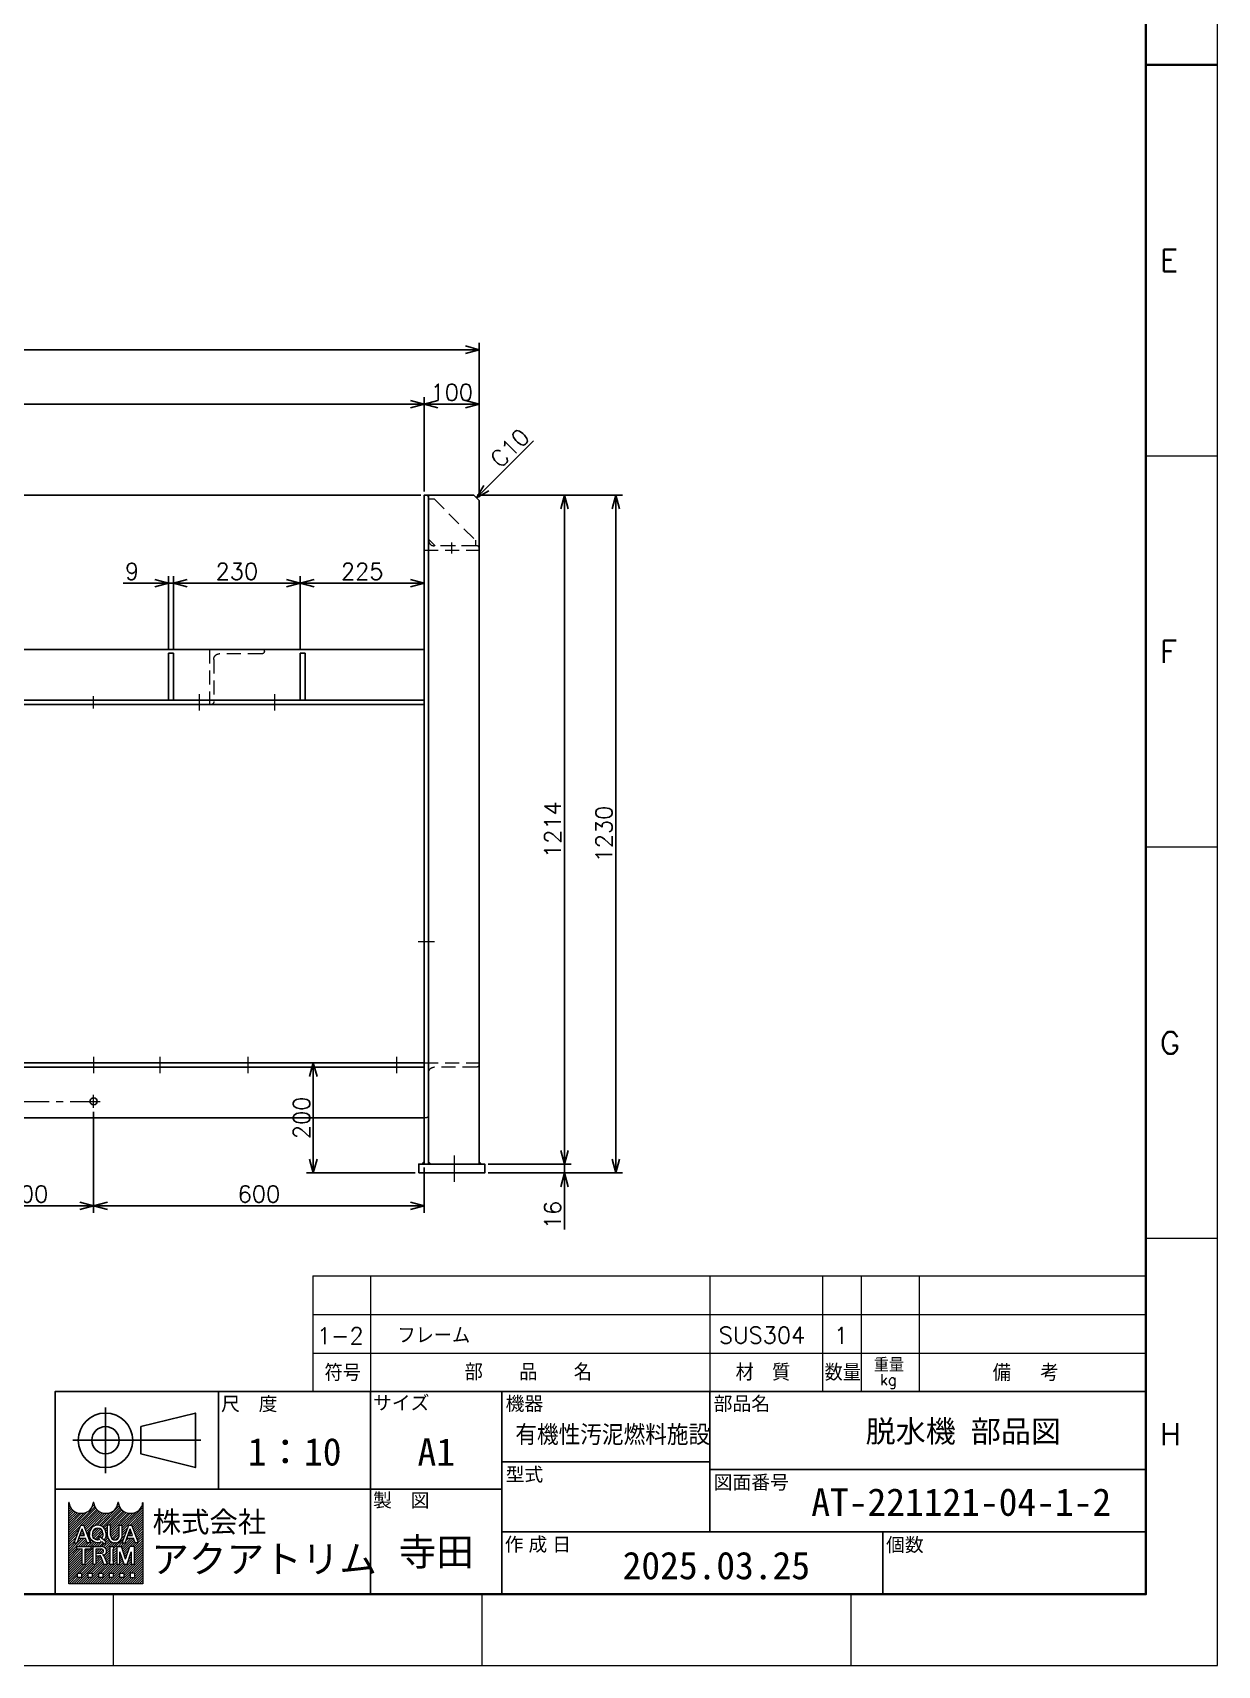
# Model space of a CAD drawing. Header units: millimetres. Extents: x 0 to 17034, y -48 to 5829.
# Drawn here: x 14884 to 17034, y 0 to 2963 of the extents above; entities that cross this region are included whole.
import ezdxf
from ezdxf.enums import TextEntityAlignment as Align

# ---------------------------------------------------------------- set-up
doc = ezdxf.new("R2010")
doc.units = ezdxf.units.MM
doc.header["$LTSCALE"] = 4
doc.header["$PDMODE"] = 99
doc.header["$PDSIZE"] = 1
doc.linetypes.add('CENTER2', pattern=[28.575, 19.05, -3.175, 3.175, -3.175])
doc.linetypes.add('HIDDEN', pattern=[9.525, 6.35, -3.175])
for name, color, linetype, lineweight in [('04_HIDDEN', 2, 'HIDDEN', 13), ('05_CENTER', 4, 'CENTER2', 13), ('08_DIM', 3, 'Continuous', 13), ('90_FRAME', 5, 'Continuous', 35)]:
    doc.layers.add(name, color=color, linetype=linetype, lineweight=lineweight)
doc.layers.add('91_BLANK', color=5, linetype='Continuous', lineweight=0, plot=False)
doc.styles.add('KSS_TXT', font='txt.shx', dxfattribs={"bigfont": 'extfont2.shx'})
doc.styles.add('MS_G', font='MS Gothic.ttf')
doc.styles.get("Standard").update_dxf_attribs({"font": 'txt.shx', "bigfont": 'extfont2.shx'})
doc.styles.add('表題用', font='MS PGothic.ttf')
doc.dimstyles.new('KSS_DIM', dxfattribs={"dimscale": 10, "dimtxt": 3, "dimasz": 2.5, "dimexe": 1.25, "dimexo": 0.625, "dimtad": 1, "dimdsep": 46, "dimtxsty": 'KSS_TXT', "dimblk": 'OPEN30', "dimcen": 0, "dimazin": 2, "dimtfac": 0.75, "dimtmove": 0, "dimatfit": 3, "dimldrblk": 'OPEN30', "dimfxl": 1.25, "dimtolj": 1, "dimarcsym": 0})

# ---------------------------------------------------------------- blocks, each defined once
blk = doc.blocks.new('A$C448B04A9_1')
at = {"color": 0}
for p, q in [((3, 100), (0, 100)), ((0, 0), (0, 100)), ((8, 18), (8, 95)), ((0, 0), (100, 0)), ((95, 8), (18, 8)), ((100, 3), (100, 0))]:
    blk.add_line(p, q, dxfattribs=at)
for centre, radius, start, end in [((3, 95), 5, 0, 90), ((18, 18), 10, 180, 270), ((95, 3), 5, 0, 90)]:
    blk.add_arc(centre, radius, start, end, dxfattribs=at)
blk = doc.blocks.new('_Open30')
at = {"color": 0, "linetype": 'ByBlock', "lineweight": -2}
for p, q in [((-1, 0.27), (0, 0)), ((0, 0), (-1, -0.27)), ((0, 0), (-1, 0))]:
    blk.add_line(p, q, dxfattribs=at)
blk = doc.blocks.new('*D137')
at = {"layer": '08_DIM', "color": 0, "lineweight": -2, "transparency": 16777216}
for p, q in [((15690.6, 2123.4), (15861.4, 2123.4)), ((15848.9, 2098.4), (15848.9, 934.4)), ((15710.6, 909.4), (15861.4, 909.4))]:
    blk.add_line(p, q, dxfattribs=at)
at = {"layer": 'Defpoints', "color": 0, "transparency": 16777216}
for p in [(15684.4, 2123.4), (15704.4, 909.4), (15848.9, 909.4)]:
    blk.add_point(p, dxfattribs=at)
at = {"layer": '08_DIM', "color": 0, "lineweight": -2, "transparency": 16777216, "xscale": 25, "yscale": 25, "zscale": 25}
for p, rotation in [((15848.9, 2123.4), 90), ((15848.9, 909.4), 270)]:
    blk.add_blockref('_Open30', p, dxfattribs=dict(at, rotation=rotation))
at = {"layer": '08_DIM', "color": 0, "transparency": 16777216, "insert": (15827.6, 1516.4), "char_height": 30, "attachment_point": 5, "rotation": 90, "style": 'KSS_TXT'}
blk.add_mtext('\\A1;1214', dxfattribs=at)
blk = doc.blocks.new('*D138')
at = {"layer": '08_DIM', "color": 0, "lineweight": -2, "transparency": 16777216}
for p, q in [((15848.9, 934.4), (15848.9, 959.4)), ((15710.6, 909.4), (15861.4, 909.4)), ((15710.6, 893.4), (15861.4, 893.4)), ((15848.9, 909.4), (15848.9, 893.4)), ((15848.9, 868.4), (15848.9, 790.9))]:
    blk.add_line(p, q, dxfattribs=at)
at = {"layer": 'Defpoints', "color": 0, "transparency": 16777216}
for p in [(15704.4, 909.4), (15704.4, 893.4), (15848.9, 893.4)]:
    blk.add_point(p, dxfattribs=at)
at = {"layer": '08_DIM', "color": 0, "lineweight": -2, "transparency": 16777216, "xscale": 25, "yscale": 25, "zscale": 25}
for p, rotation in [((15848.9, 909.4), 270), ((15848.9, 893.4), 90)]:
    blk.add_blockref('_Open30', p, dxfattribs=dict(at, rotation=rotation))
at = {"layer": '08_DIM', "color": 0, "transparency": 16777216, "insert": (15827.6, 817.2), "char_height": 30, "attachment_point": 5, "rotation": 90, "style": 'KSS_TXT'}
blk.add_mtext('\\A1;16', dxfattribs=at)
blk = doc.blocks.new('*D139')
at = {"layer": '08_DIM', "color": 0, "lineweight": -2, "transparency": 16777216}
for p, q in [((15690.6, 2123.4), (15954.5, 2123.4)), ((15942, 918.4), (15942, 2098.4)), ((15710.6, 893.4), (15954.5, 893.4))]:
    blk.add_line(p, q, dxfattribs=at)
at = {"layer": 'Defpoints', "color": 0, "transparency": 16777216}
for p in [(15684.4, 2123.4), (15942, 2123.4), (15704.4, 893.4)]:
    blk.add_point(p, dxfattribs=at)
at = {"layer": '08_DIM', "color": 0, "lineweight": -2, "transparency": 16777216, "xscale": 25, "yscale": 25, "zscale": 25}
for p, rotation in [((15942, 2123.4), 90), ((15942, 893.4), 270)]:
    blk.add_blockref('_Open30', p, dxfattribs=dict(at, rotation=rotation))
at = {"layer": '08_DIM', "color": 0, "transparency": 16777216, "insert": (15920.8, 1508.4), "char_height": 30, "attachment_point": 5, "rotation": 90, "style": 'KSS_TXT'}
blk.add_mtext('\\A1;1230', dxfattribs=at)
blk = doc.blocks.new('*D140')
at = {"layer": '08_DIM', "color": 0, "lineweight": -2, "transparency": 16777216}
for p, q in [((15588.1, 2123.4), (12672.6, 2123.4)), ((12685.1, 2098.4), (12685.1, 1868.4)), ((12988.1, 1843.4), (12672.6, 1843.4))]:
    blk.add_line(p, q, dxfattribs=at)
at = {"layer": 'Defpoints', "color": 0, "transparency": 16777216}
for p in [(15594.4, 2123.4), (12685.1, 1843.4), (12994.4, 1843.4)]:
    blk.add_point(p, dxfattribs=at)
at = {"layer": '08_DIM', "color": 0, "lineweight": -2, "transparency": 16777216, "xscale": 25, "yscale": 25, "zscale": 25}
for p, rotation in [((12685.1, 2123.4), 90), ((12685.1, 1843.4), 270)]:
    blk.add_blockref('_Open30', p, dxfattribs=dict(at, rotation=rotation))
at = {"layer": '08_DIM', "color": 0, "transparency": 16777216, "insert": (12663.9, 1983.4), "char_height": 30, "attachment_point": 5, "rotation": 90, "style": 'KSS_TXT'}
blk.add_mtext('\\A1;280', dxfattribs=at)
blk = doc.blocks.new('*D141')
at = {"layer": '08_DIM', "color": 0, "lineweight": -2, "transparency": 16777216}
for p, q in [((15400, 1093.4), (15380.6, 1093.4)), ((15393.1, 1068.4), (15393.1, 918.4)), ((15578.1, 893.4), (15380.6, 893.4))]:
    blk.add_line(p, q, dxfattribs=at)
at = {"layer": 'Defpoints', "color": 0, "transparency": 16777216}
for p in [(15406.3, 1093.4), (15393.1, 893.4), (15584.4, 893.4)]:
    blk.add_point(p, dxfattribs=at)
at = {"layer": '08_DIM', "color": 0, "lineweight": -2, "transparency": 16777216, "xscale": 25, "yscale": 25, "zscale": 25}
for p, rotation in [((15393.1, 1093.4), 90), ((15393.1, 893.4), 270)]:
    blk.add_blockref('_Open30', p, dxfattribs=dict(at, rotation=rotation))
at = {"layer": '08_DIM', "color": 0, "transparency": 16777216, "insert": (15371.8, 993.4), "char_height": 30, "attachment_point": 5, "rotation": 90, "style": 'KSS_TXT'}
blk.add_mtext('\\A1;200', dxfattribs=at)
blk = doc.blocks.new('*D142')
at = {"layer": '08_DIM', "color": 0, "lineweight": -2, "transparency": 16777216}
for p, q in [((15594.4, 2129.7), (15594.4, 2301.1)), ((15619.4, 2288.6), (15669.4, 2288.6)), ((15694.4, 2119.7), (15694.4, 2301.1))]:
    blk.add_line(p, q, dxfattribs=at)
at = {"layer": 'Defpoints', "color": 0, "transparency": 16777216}
for p in [(15694.4, 2288.6), (15594.4, 2123.4), (15694.4, 2113.4)]:
    blk.add_point(p, dxfattribs=at)
at = {"layer": '08_DIM', "color": 0, "lineweight": -2, "transparency": 16777216, "xscale": 25, "yscale": 25, "zscale": 25, "rotation": 180}
blk.add_blockref('_Open30', (15594.4, 2288.6), dxfattribs=at)
at = {"layer": '08_DIM', "color": 0, "lineweight": -2, "transparency": 16777216, "xscale": 25, "yscale": 25, "zscale": 25}
blk.add_blockref('_Open30', (15694.4, 2288.6), dxfattribs=at)
at = {"layer": '08_DIM', "color": 0, "transparency": 16777216, "insert": (15644.4, 2309.9), "char_height": 30, "attachment_point": 5, "style": 'KSS_TXT'}
blk.add_mtext('\\A1;100', dxfattribs=at)
blk = doc.blocks.new('*D143')
at = {"layer": '08_DIM', "color": 0, "lineweight": -2, "transparency": 16777216}
for p, q in [((13094.4, 1849.7), (13094.4, 2301.1)), ((15569.4, 2288.6), (13119.4, 2288.6)), ((15594.4, 2129.7), (15594.4, 2301.1))]:
    blk.add_line(p, q, dxfattribs=at)
at = {"layer": 'Defpoints', "color": 0, "transparency": 16777216}
for p in [(13094.4, 2288.6), (15594.4, 2123.4), (13094.4, 1843.4)]:
    blk.add_point(p, dxfattribs=at)
at = {"layer": '08_DIM', "color": 0, "lineweight": -2, "transparency": 16777216, "xscale": 25, "yscale": 25, "zscale": 25, "rotation": 180}
blk.add_blockref('_Open30', (13094.4, 2288.6), dxfattribs=at)
at = {"layer": '08_DIM', "color": 0, "lineweight": -2, "transparency": 16777216, "xscale": 25, "yscale": 25, "zscale": 25}
blk.add_blockref('_Open30', (15594.4, 2288.6), dxfattribs=at)
at = {"layer": '08_DIM', "color": 0, "transparency": 16777216, "insert": (14344.4, 2309.9), "char_height": 30, "attachment_point": 5, "style": 'KSS_TXT'}
blk.add_mtext('\\A1;2500', dxfattribs=at)
blk = doc.blocks.new('*D144')
at = {"layer": '08_DIM', "color": 0, "lineweight": -2, "transparency": 16777216}
for p, q in [((12994.4, 1849.7), (12994.4, 2399.8)), ((15694.4, 2119.7), (15694.4, 2399.8)), ((15669.4, 2387.3), (13019.4, 2387.3))]:
    blk.add_line(p, q, dxfattribs=at)
at = {"layer": 'Defpoints', "color": 0, "transparency": 16777216}
for p in [(12994.4, 2387.3), (15694.4, 2113.4), (12994.4, 1843.4)]:
    blk.add_point(p, dxfattribs=at)
at = {"layer": '08_DIM', "color": 0, "lineweight": -2, "transparency": 16777216, "xscale": 25, "yscale": 25, "zscale": 25, "rotation": 180}
blk.add_blockref('_Open30', (12994.4, 2387.3), dxfattribs=at)
at = {"layer": '08_DIM', "color": 0, "lineweight": -2, "transparency": 16777216, "xscale": 25, "yscale": 25, "zscale": 25}
blk.add_blockref('_Open30', (15694.4, 2387.3), dxfattribs=at)
at = {"layer": '08_DIM', "color": 0, "transparency": 16777216, "insert": (14344.4, 2408.5), "char_height": 30, "attachment_point": 5, "style": 'KSS_TXT'}
blk.add_mtext('\\A1;2700', dxfattribs=at)
blk = doc.blocks.new('*D155')
at = {"layer": '08_DIM', "color": 0, "lineweight": -2, "transparency": 16777216}
blk.add_line((15707.1, 2136.1), (15792.7, 2221.7), dxfattribs=at)
at = {"layer": 'Defpoints', "color": 0, "transparency": 16777216}
for p in [(15900.9, 2330), (15900.9, 2330), (15689.4, 2118.4)]:
    blk.add_point(p, dxfattribs=at)
at = {"layer": '08_DIM', "color": 0, "lineweight": -2, "transparency": 16777216, "xscale": 25, "yscale": 25, "zscale": 25, "rotation": 225.0000000000006}
blk.add_blockref('_Open30', (15689.4, 2118.4), dxfattribs=at)
at = {"layer": '08_DIM', "color": 0, "transparency": 16777216, "insert": (15749.8, 2208.9), "char_height": 30, "attachment_point": 5, "rotation": 45, "style": 'KSS_TXT'}
blk.add_mtext('\\A1;C10', dxfattribs=at)
blk = doc.blocks.new('A$C448B04A9_1_1_1')
at = {"color": 0}
for p, q in [((3, 100), (0, 100)), ((0, 0), (0, 100)), ((8, 18), (8, 95)), ((0, 0), (100, 0)), ((95, 8), (18, 8)), ((100, 3), (100, 0))]:
    blk.add_line(p, q, dxfattribs=at)
for centre, radius, start, end in [((3, 95), 5, 0, 90), ((18, 18), 10, 180, 270), ((95, 3), 5, 0, 90)]:
    blk.add_arc(centre, radius, start, end, dxfattribs=at)
blk = doc.blocks.new('*D173')
at = {"layer": '08_DIM', "color": 0, "lineweight": -2, "transparency": 16777216}
for p, q in [((15139.4, 1842.7), (15139.4, 1976.2)), ((15344.4, 1963.7), (15164.4, 1963.7)), ((15369.4, 1842.7), (15369.4, 1976.2))]:
    blk.add_line(p, q, dxfattribs=at)
at = {"layer": 'Defpoints', "color": 0, "transparency": 16777216}
for p in [(15139.4, 1963.7), (15139.4, 1836.4), (15369.4, 1836.4)]:
    blk.add_point(p, dxfattribs=at)
at = {"layer": '08_DIM', "color": 0, "lineweight": -2, "transparency": 16777216, "xscale": 25, "yscale": 25, "zscale": 25, "rotation": 180}
blk.add_blockref('_Open30', (15139.4, 1963.7), dxfattribs=at)
at = {"layer": '08_DIM', "color": 0, "lineweight": -2, "transparency": 16777216, "xscale": 25, "yscale": 25, "zscale": 25}
blk.add_blockref('_Open30', (15369.4, 1963.7), dxfattribs=at)
at = {"layer": '08_DIM', "color": 0, "transparency": 16777216, "insert": (15254.4, 1985), "char_height": 30, "attachment_point": 5, "style": 'KSS_TXT'}
blk.add_mtext('\\A1;230', dxfattribs=at)
blk = doc.blocks.new('*D174')
at = {"layer": '08_DIM', "color": 0, "lineweight": -2, "transparency": 16777216}
for p, q in [((15105.4, 1963.7), (15047.9, 1963.7)), ((15130.4, 1842.7), (15130.4, 1976.2)), ((15139.4, 1963.7), (15130.4, 1963.7)), ((15139.4, 1842.7), (15139.4, 1976.2)), ((15164.4, 1963.7), (15189.4, 1963.7))]:
    blk.add_line(p, q, dxfattribs=at)
at = {"layer": 'Defpoints', "color": 0, "transparency": 16777216}
for p in [(15130.4, 1963.7), (15130.4, 1836.4), (15139.4, 1836.4)]:
    blk.add_point(p, dxfattribs=at)
at = {"layer": '08_DIM', "color": 0, "lineweight": -2, "transparency": 16777216, "xscale": 25, "yscale": 25, "zscale": 25}
blk.add_blockref('_Open30', (15130.4, 1963.7), dxfattribs=at)
at = {"layer": '08_DIM', "color": 0, "lineweight": -2, "transparency": 16777216, "xscale": 25, "yscale": 25, "zscale": 25, "rotation": 180}
blk.add_blockref('_Open30', (15139.4, 1963.7), dxfattribs=at)
at = {"layer": '08_DIM', "color": 0, "transparency": 16777216, "insert": (15064.1, 1985), "char_height": 30, "attachment_point": 5, "style": 'KSS_TXT'}
blk.add_mtext('\\A1;9', dxfattribs=at)
blk = doc.blocks.new('*D175')
at = {"layer": '08_DIM', "color": 0, "lineweight": -2, "transparency": 16777216}
for p, q in [((15369.4, 1842.7), (15369.4, 1976.2)), ((15394.4, 1963.7), (15569.4, 1963.7)), ((15594.4, 1842.7), (15594.4, 1976.2))]:
    blk.add_line(p, q, dxfattribs=at)
at = {"layer": 'Defpoints', "color": 0, "transparency": 16777216}
for p in [(15594.4, 1963.7), (15369.4, 1836.4), (15594.4, 1836.4)]:
    blk.add_point(p, dxfattribs=at)
at = {"layer": '08_DIM', "color": 0, "lineweight": -2, "transparency": 16777216, "xscale": 25, "yscale": 25, "zscale": 25, "rotation": 180}
blk.add_blockref('_Open30', (15369.4, 1963.7), dxfattribs=at)
at = {"layer": '08_DIM', "color": 0, "lineweight": -2, "transparency": 16777216, "xscale": 25, "yscale": 25, "zscale": 25}
blk.add_blockref('_Open30', (15594.4, 1963.7), dxfattribs=at)
at = {"layer": '08_DIM', "color": 0, "transparency": 16777216, "insert": (15481.9, 1985), "char_height": 30, "attachment_point": 5, "style": 'KSS_TXT'}
blk.add_mtext('\\A1;225', dxfattribs=at)
blk = doc.blocks.new('*D191')
at = {"layer": '08_DIM', "color": 0, "lineweight": -2, "transparency": 16777216}
for p, q in [((14594.4, 1004.3), (14594.4, 821.4)), ((14994.4, 1004.3), (14994.4, 821.4)), ((14619.4, 833.9), (14969.4, 833.9))]:
    blk.add_line(p, q, dxfattribs=at)
at = {"layer": 'Defpoints', "color": 0, "transparency": 16777216}
for p in [(14594.4, 1010.5), (14994.4, 1010.5), (14994.4, 833.9)]:
    blk.add_point(p, dxfattribs=at)
at = {"layer": '08_DIM', "color": 0, "lineweight": -2, "transparency": 16777216, "xscale": 25, "yscale": 25, "zscale": 25, "rotation": 180}
blk.add_blockref('_Open30', (14594.4, 833.9), dxfattribs=at)
at = {"layer": '08_DIM', "color": 0, "lineweight": -2, "transparency": 16777216, "xscale": 25, "yscale": 25, "zscale": 25}
blk.add_blockref('_Open30', (14994.4, 833.9), dxfattribs=at)
at = {"layer": '08_DIM', "color": 0, "transparency": 16777216, "insert": (14794.4, 855.1), "char_height": 30, "attachment_point": 5, "style": 'KSS_TXT'}
blk.add_mtext('\\A1;2x200=400', dxfattribs=at)
blk = doc.blocks.new('*D193')
at = {"layer": '08_DIM', "color": 0, "lineweight": -2, "transparency": 16777216}
for p, q in [((14994.4, 1004.3), (14994.4, 821.4)), ((15594.4, 903.2), (15594.4, 821.4)), ((15019.4, 833.9), (15569.4, 833.9))]:
    blk.add_line(p, q, dxfattribs=at)
at = {"layer": 'Defpoints', "color": 0, "transparency": 16777216}
for p in [(14994.4, 1010.5), (15594.4, 909.4), (15594.4, 833.9)]:
    blk.add_point(p, dxfattribs=at)
at = {"layer": '08_DIM', "color": 0, "lineweight": -2, "transparency": 16777216, "xscale": 25, "yscale": 25, "zscale": 25, "rotation": 180}
blk.add_blockref('_Open30', (14994.4, 833.9), dxfattribs=at)
at = {"layer": '08_DIM', "color": 0, "lineweight": -2, "transparency": 16777216, "xscale": 25, "yscale": 25, "zscale": 25}
blk.add_blockref('_Open30', (15594.4, 833.9), dxfattribs=at)
at = {"layer": '08_DIM', "color": 0, "transparency": 16777216, "insert": (15294.4, 855.1), "char_height": 30, "attachment_point": 5, "style": 'KSS_TXT'}
blk.add_mtext('\\A1;600', dxfattribs=at)

msp = doc.modelspace()

# ---------------------------------------------------------------- hatches: boundary and pattern name
at = {"layer": '90_FRAME', "lineweight": 5}
h = msp.add_hatch(dxfattribs=at)
h.set_pattern_fill('_USER', color=4, scale=3, angle=45, pattern_type=0)
h.set_pattern_definition([(45, (8751.914, 1e-06), (-2.1213203, 2.1213203), [])])
edge = h.paths.add_edge_path()
edge.add_arc((15083.874, 295.111), 0.64, 90, 180)
edge.add_ellipse((15061.46, 295.111), major_axis=(-21.774, 0), ratio=0.88235294, start_angle=360, end_angle=540, ccw=False)
edge.add_arc((15039.046, 295.111), 0.64, 3.187318, 180)
edge.add_ellipse((15016.632, 295.111), major_axis=(-21.774, 0), ratio=0.88235294, start_angle=360, end_angle=540, ccw=False)
edge.add_arc((14994.218, 295.111), 0.64, 3.187318, 180)
edge.add_ellipse((14971.804, 295.111), major_axis=(-21.774, 0), ratio=0.88235294, start_angle=360, end_angle=540, ccw=False)
edge.add_arc((14949.39, 295.111), 0.64, 3.187318, 90)
edge.add_line((14949.39, 295.751), (14949.39, 147.819))
edge.add_line((14949.39, 147.819), (15083.874, 147.819))
edge.add_line((15083.874, 147.819), (15083.874, 295.751))
h.paths.add_polyline_path([(14971.076, 254.244), (14976.386, 254.244), (14988.46, 222.378), (14988.46, 222.224), (14982.712, 222.224), (14979.706, 230.666), (14967.884, 230.666), (14969.617, 235.533), (14977.973, 235.533), (14973.731, 247.445), (14964.75, 222.224), (14959.002, 222.224), (14959.002, 222.378)], flags=16)
edge = h.paths.add_edge_path(flags=16)
edge.add_ellipse((15001.823, 240.156), major_axis=(-14.729, 0), ratio=0.95652174, start_angle=180, end_angle=360, ccw=False)
edge.add_line((15016.553, 240.156), (15016.553, 236.313))
edge.add_ellipse((15001.823, 236.313), major_axis=(-14.729, 0), ratio=0.95652174, start_angle=142.105255, end_angle=180, ccw=False)
edge.add_line((15013.447, 227.66), (15009.32, 231.06))
edge.add_ellipse((15001.823, 236.69), major_axis=(9.392, 0), ratio=0.99503582, start_angle=-37.042763, end_angle=0)
edge.add_line((15011.215, 236.69), (15011.215, 239.779))
edge.add_ellipse((15001.823, 239.779), major_axis=(9.392, 0), ratio=0.99471826, start_angle=360, end_angle=540)
edge.add_line((14992.431, 239.779), (14992.431, 236.69))
edge.add_ellipse((15001.823, 236.69), major_axis=(9.392, 0), ratio=0.99503582, start_angle=-180, end_angle=-65.757949)
edge.add_line((15005.68, 228.169), (15003.065, 230.714))
edge.add_line((15003.065, 230.714), (15005.901, 233.726))
edge.add_line((15005.901, 233.726), (15017.762, 223.952))
edge.add_line((15017.762, 223.952), (15014.056, 220.017))
edge.add_line((15014.056, 220.017), (15009.603, 224.35))
edge.add_ellipse((15001.823, 236.313), major_axis=(-14.729, 0), ratio=0.95652174, start_angle=0, end_angle=121.883625, ccw=False)
edge.add_line((14987.094, 236.313), (14987.094, 240.156))
h.paths.add_polyline_path([(14989.412, 215.82), (14989.412, 211.338), (14979.806, 211.338, 0.41421356), (14979.166, 210.697), (14979.166, 183.801), (14973.402, 183.801), (14973.402, 210.697, 0.41421356), (14972.762, 211.338), (14963.156, 211.338), (14963.156, 215.82)], flags=16)
edge = h.paths.add_edge_path(flags=16)
edge.add_line((14993.063, 215.82), (15007.792, 215.82))
edge.add_ellipse((15007.792, 207.397), major_axis=(-10.337, 0), ratio=0.8148203, start_angle=111.386975, end_angle=270, ccw=False)
edge.add_arc((15009.377, 195.982), 4.187, 22.272952, 58.553113, ccw=False)
edge.add_line((15013.252, 197.569), (15018.769, 184.057))
edge.add_line((15018.769, 184.057), (15018.769, 183.801))
edge.add_line((15018.769, 183.801), (15012.558, 183.801))
edge.add_line((15012.558, 183.801), (15007.683, 197.369))
edge.add_arc((15005.307, 196.413), 2.562, 21.928298, 90)
edge.add_line((15005.307, 198.974), (14999.018, 198.974))
edge.add_line((14999.018, 198.974), (14999.018, 203.457))
edge.add_line((14999.018, 203.457), (15008.56, 203.457))
edge.add_arc((15008.423, 207.397), 3.943, 271.997057, 448.002943)
edge.add_line((15008.56, 211.338), (14998.826, 211.338))
edge.add_line((14998.826, 211.338), (14998.826, 183.801))
edge.add_line((14998.826, 183.801), (14993.063, 183.801))
edge.add_line((14993.063, 183.801), (14993.063, 215.82))
h.paths.add_polyline_path([(15019.513, 254.244), (15025.276, 254.244), (15025.276, 236.313, 0.17503056), (15027.819, 228.974, 0.25714961), (15038.103, 228.974, 0.17503056), (15040.646, 236.313), (15040.646, 254.244), (15046.41, 254.244), (15046.41, 235.155, -0.37939124), (15033.922, 222.224), (15032.001, 222.224, -0.37939124), (15019.513, 235.155)], flags=16)
h.paths.add_polyline_path([(15023.626, 215.82), (15030.67, 215.82), (15030.67, 211.338, 0.41421356), (15030.03, 210.697), (15030.03, 188.924, 0.41421356), (15030.67, 188.283), (15030.67, 183.801), (15023.626, 183.801), (15023.626, 188.283, 0.41421356), (15024.266, 188.924), (15024.266, 210.697, 0.41421356), (15023.626, 211.338)], flags=16)
h.paths.add_polyline_path([(15036.44, 215.82), (15044.803, 215.82), (15052.45, 192.565), (15060.097, 215.82), (15068.465, 215.82), (15068.465, 183.801), (15062.702, 183.801), (15062.702, 206.214), (15055.332, 183.801), (15049.568, 183.801), (15042.198, 206.214), (15042.204, 183.801), (15036.44, 183.801)], flags=16)
h.paths.add_polyline_path([(15058.159, 254.244), (15063.469, 254.244), (15075.543, 222.378), (15075.543, 222.224), (15069.795, 222.224), (15066.789, 230.666), (15054.967, 230.666), (15056.7, 235.533), (15065.056, 235.533), (15060.814, 247.445), (15051.833, 222.224), (15046.085, 222.224), (15046.085, 222.378)], flags=16)
h.paths.add_polyline_path([(14964.76, 167.031), (14972.445, 167.031), (14972.445, 159.347), (14964.76, 159.347)], flags=16)
h.paths.add_polyline_path([(14983.972, 167.031), (14991.657, 167.031), (14991.657, 159.347), (14983.972, 159.347)], flags=16)
h.paths.add_polyline_path([(15003.184, 167.031), (15010.869, 167.031), (15010.869, 159.347), (15003.184, 159.347)], flags=16)
h.paths.add_polyline_path([(15022.396, 167.031), (15030.08, 167.031), (15030.08, 159.347), (15022.396, 159.347)], flags=16)
h.paths.add_polyline_path([(15041.608, 167.031), (15049.292, 167.031), (15049.292, 159.347), (15041.608, 159.347)], flags=16)
h.paths.add_polyline_path([(15060.82, 167.031), (15068.504, 167.031), (15068.504, 159.347), (15060.82, 159.347)], flags=16)

# ---------------------------------------------------------------- linework, layer by layer
at = {"color": 0}
for p, q in [((15602.383, 2123.428), (15602.383, 909.428)), ((15594.383, 1751.428), (13094.383, 1751.428)), ((15594.383, 1085.428), (13094.383, 1085.428))]:
    msp.add_line(p, q, dxfattribs=at)
for points in [[(15684.383, 2123.428), (15594.383, 2123.428), (15594.383, 909.428), (15694.383, 909.428), (15694.383, 2113.428)], [(15594.383, 1843.428), (13094.383, 1843.428), (13094.383, 1743.428), (15594.383, 1743.428)], [(15139.383, 1836.428), (15130.383, 1836.428), (15130.383, 1751.428), (15139.383, 1751.428)], [(15378.383, 1836.428), (15369.383, 1836.428), (15369.383, 1751.428), (15378.383, 1751.428)], [(15594.383, 1093.428), (13094.383, 1093.428), (13094.383, 993.428), (15594.383, 993.428)], [(15584.383, 893.428), (15704.383, 893.428), (15704.383, 909.428), (15584.383, 909.428)]]:
    msp.add_lwpolyline(points, close=True, dxfattribs=at)
msp.add_circle((14994.383, 1023.428), 6.5, dxfattribs=at)
at = {"layer": '04_HIDDEN'}
msp.add_lwpolyline([(15602.383, 2043.428), (15602.383, 2116.428), (15612.383, 2116.428), (15687.383, 2041.428), (15687.383, 2031.428), (15614.383, 2031.428)], close=True, dxfattribs=at)
at = {"layer": '05_CENTER'}
for p, q in [((15644.383, 2017.209), (15644.383, 2037.616)), ((14994.383, 1736.38), (14994.383, 1758.469)), ((15185.883, 1762.39), (15185.883, 1732.775)), ((15322.883, 1762.39), (15322.883, 1732.775)), ((15583.421, 1313.428), (15613.036, 1313.428)), ((14994.383, 1104.39), (14994.383, 1074.775)), ((15114.383, 1104.39), (15114.383, 1074.775)), ((15274.383, 1104.39), (15274.383, 1074.775)), ((15544.383, 1104.39), (15544.383, 1074.775)), ((13694.383, 1023.428), (14994.383, 1023.428)), ((14982.35, 1023.428), (15006.415, 1023.428)), ((14994.383, 1011.396), (14994.383, 1035.461)), ((15649.383, 877.373), (15649.383, 925.022))]:
    msp.add_line(p, q, dxfattribs=at)
at = {"layer": '08_DIM'}
for points in [[(15594.383, 909.428), (15590.383, 909.428), (15594.383, 913.428), (15594.383, 913.428)], [(15602.383, 909.428), (15606.383, 909.428), (15602.383, 913.428), (15602.383, 913.428)], [(15694.383, 909.428), (15698.383, 909.428), (15694.383, 913.428), (15694.383, 913.428)]]:
    msp.add_lwpolyline(points, close=True, dxfattribs=at)
at = {"layer": '90_FRAME'}
msp.add_line((17033.922, 2904.309), (16904.303, 2904.309), dxfattribs=at)
at = {"layer": '90_FRAME', "color": 4, "lineweight": 13}
for p, q in [((17033.922, 2194.337), (16904.303, 2194.337)), ((17033.922, 1484.365), (16904.303, 1484.365)), ((17033.922, 774.393), (16904.303, 774.393)), ((15392.089, 706.754), (15392.089, 496.754)), ((15392.089, 706.754), (16904.303, 706.754)), ((15497.089, 706.754), (15497.089, 496.754)), ((16112.994, 706.754), (16112.994, 496.754)), ((16317.435, 706.754), (16317.435, 496.754)), ((16387.435, 706.754), (16387.435, 496.754)), ((16492.435, 706.754), (16492.435, 496.754)), ((15392.089, 636.754), (16904.303, 636.754)), ((15392.089, 566.754), (16904.303, 566.754)), ((15030.34, 0), (15030.34, 129.04)), ((15699.674, 0), (15699.674, 129.04)), ((16369.008, 0), (16369.008, 129.04))]:
    msp.add_line(p, q, dxfattribs=at)
at = {"layer": '90_FRAME', "color": 0, "lineweight": 25}
for p, q in [((15221.303, 319.968), (15221.303, 496.754)), ((15497.089, 129.04), (15497.089, 496.754)), ((15735.375, 129.04), (15735.375, 496.754)), ((16112.994, 496.754), (16112.994, 242.183)), ((15015.878, 348.961), (15015.878, 467.761)), ((14956.478, 408.361), (15189.128, 408.361)), ((15735.375, 369.468), (16112.994, 369.468)), ((16112.994, 355.325), (16904.303, 355.325)), ((15735.375, 319.968), (14924.303, 319.968)), ((15735.375, 242.183), (16904.303, 242.183)), ((16426.732, 242.183), (16426.732, 129.04))]:
    msp.add_line(p, q, dxfattribs=at)
at = {"layer": '90_FRAME', "color": 7, "lineweight": 25}
msp.add_line((15392.089, 496.754), (16904.303, 496.754), dxfattribs=at)
at = {"layer": '90_FRAME', "color": 4, "lineweight": 5}
for p, q in [((14949.39, 147.819), (14949.39, 295.751)), ((15083.874, 295.751), (15083.874, 147.819)), ((14959.002, 222.378), (14971.076, 254.244)), ((14964.75, 222.224), (14973.731, 247.445)), ((14971.076, 254.244), (14976.386, 254.244)), ((14977.973, 235.533), (14973.731, 247.445)), ((14988.46, 222.378), (14976.386, 254.244)), ((14987.094, 240.156), (14987.094, 236.313)), ((14992.431, 239.779), (14992.431, 236.705)), ((15011.215, 239.779), (15011.215, 236.705)), ((15016.553, 240.156), (15016.553, 236.313)), ((15019.513, 235.155), (15019.513, 254.244)), ((15025.276, 254.244), (15019.513, 254.244)), ((15025.276, 236.313), (15025.276, 254.244)), ((15040.646, 236.313), (15040.646, 254.244)), ((15040.646, 254.244), (15046.41, 254.244)), ((15046.085, 222.378), (15058.159, 254.244)), ((15046.41, 235.155), (15046.41, 254.244)), ((15051.833, 222.224), (15060.814, 247.445)), ((15058.159, 254.244), (15063.469, 254.244)), ((15065.056, 235.533), (15060.814, 247.445)), ((15075.543, 222.378), (15063.469, 254.244)), ((14959.002, 222.224), (14959.002, 222.378)), ((14959.002, 222.378), (14959.002, 222.378)), ((14959.002, 222.224), (14959.002, 222.378)), ((14959.002, 222.224), (14964.75, 222.224)), ((14963.156, 215.82), (14989.412, 215.82)), ((14963.156, 215.82), (14963.156, 211.338)), ((14963.156, 211.338), (14972.762, 211.338)), ((14967.884, 230.666), (14969.617, 235.533)), ((14967.884, 230.666), (14979.706, 230.666)), ((14969.617, 235.533), (14977.973, 235.533)), ((14973.402, 183.801), (14973.402, 210.697)), ((14979.166, 183.801), (14979.166, 210.697)), ((14982.712, 222.224), (14979.706, 230.666)), ((14979.806, 211.338), (14989.412, 211.338)), ((14988.46, 222.224), (14982.712, 222.224)), ((14988.46, 222.224), (14988.46, 222.378)), ((14989.412, 215.82), (14989.412, 211.338)), ((14993.063, 215.82), (14993.063, 183.801)), ((14993.063, 215.82), (15007.792, 215.82)), ((14998.826, 183.801), (14998.826, 211.338)), ((14998.826, 211.338), (15008.56, 211.338)), ((15003.065, 230.714), (15005.901, 233.726)), ((15003.065, 230.714), (15005.68, 228.169)), ((15005.901, 233.726), (15017.762, 223.952)), ((15009.32, 231.06), (15013.447, 227.66)), ((15009.603, 224.35), (15014.056, 220.017)), ((15014.056, 220.017), (15017.762, 223.952)), ((15023.626, 215.82), (15030.67, 215.82)), ((15023.626, 215.82), (15023.626, 211.338)), ((15024.266, 188.924), (15024.266, 210.697)), ((15030.03, 188.924), (15030.03, 210.697)), ((15030.67, 215.82), (15030.67, 211.338)), ((15033.922, 222.224), (15032.001, 222.224)), ((15036.44, 215.82), (15036.44, 183.801)), ((15036.44, 215.82), (15044.803, 215.82)), ((15052.45, 192.565), (15044.803, 215.82)), ((15046.085, 222.224), (15046.085, 222.378)), ((15046.085, 222.378), (15046.085, 222.378)), ((15046.085, 222.224), (15046.085, 222.378)), ((15046.085, 222.224), (15051.833, 222.224)), ((15052.45, 192.565), (15060.097, 215.82)), ((15054.967, 230.666), (15056.7, 235.533)), ((15054.967, 230.666), (15066.789, 230.666)), ((15056.7, 235.533), (15065.056, 235.533)), ((15068.465, 215.82), (15060.097, 215.82)), ((15069.795, 222.224), (15066.789, 230.666)), ((15068.465, 183.801), (15068.465, 215.82)), ((15075.543, 222.224), (15069.795, 222.224)), ((15075.543, 222.224), (15075.543, 222.378)), ((14973.402, 183.801), (14979.166, 183.801)), ((14993.063, 183.801), (14998.826, 183.801)), ((14999.018, 198.974), (14999.018, 203.457)), ((14999.018, 203.457), (15008.56, 203.457)), ((14999.018, 198.974), (15005.307, 198.974)), ((15007.683, 197.369), (15012.558, 183.801)), ((15012.558, 183.801), (15018.769, 183.801)), ((15013.252, 197.569), (15018.769, 184.057)), ((15018.769, 184.057), (15018.769, 183.801)), ((15023.626, 183.801), (15023.626, 188.283)), ((15023.626, 183.801), (15030.67, 183.801)), ((15030.67, 183.801), (15030.67, 188.283)), ((15036.44, 183.801), (15042.204, 183.801)), ((15042.204, 183.801), (15042.198, 206.214)), ((15049.568, 183.801), (15042.198, 206.214)), ((15049.568, 183.801), (15055.332, 183.801)), ((15055.332, 183.801), (15062.702, 206.214)), ((15062.702, 206.214), (15062.702, 183.801)), ((15062.702, 183.801), (15068.465, 183.801)), ((14964.76, 167.031), (14972.445, 167.031)), ((14964.76, 167.031), (14964.76, 159.347)), ((14972.445, 159.347), (14964.76, 159.347)), ((14972.445, 167.031), (14972.445, 159.347)), ((14983.972, 167.031), (14991.657, 167.031)), ((14983.972, 167.031), (14983.972, 159.347)), ((14991.657, 159.347), (14983.972, 159.347)), ((14991.657, 167.031), (14991.657, 159.347)), ((15003.184, 167.031), (15010.869, 167.031)), ((15003.184, 167.031), (15003.184, 159.347)), ((15010.869, 159.347), (15003.184, 159.347)), ((15010.869, 167.031), (15010.869, 159.347)), ((15022.396, 167.031), (15030.08, 167.031)), ((15022.396, 167.031), (15022.396, 159.347)), ((15030.08, 159.347), (15022.396, 159.347)), ((15030.08, 167.031), (15030.08, 159.347)), ((15041.608, 167.031), (15049.292, 167.031)), ((15041.608, 167.031), (15041.608, 159.347)), ((15049.292, 159.347), (15041.608, 159.347)), ((15049.292, 167.031), (15049.292, 159.347)), ((15068.504, 167.031), (15060.82, 167.031)), ((15060.82, 167.031), (15060.82, 159.347)), ((15060.82, 159.347), (15068.504, 159.347)), ((15068.504, 167.031), (15068.504, 159.347)), ((15083.874, 147.819), (14949.39, 147.819))]:
    msp.add_line(p, q, dxfattribs=at)
at = {"layer": '90_FRAME'}
msp.add_lwpolyline([(9140.373, 129.04), (16904.303, 129.04), (16904.303, 5679.579), (9140.373, 5679.579)], close=True, dxfattribs=at)
at = {"layer": '90_FRAME', "color": 0, "lineweight": 25}
msp.add_lwpolyline([(14924.303, 129.04), (16904.303, 129.04), (16904.303, 496.754), (14924.303, 496.754)], close=True, dxfattribs=at)
msp.add_lwpolyline([(15080.228, 433.111), (15179.228, 457.861), (15179.228, 358.861), (15080.228, 383.611), (15080.228, 433.111)], dxfattribs=at)
for radius in [49.5, 24.75]:
    msp.add_circle((15015.878, 408.361), radius, dxfattribs=at)
at = {"layer": '90_FRAME', "color": 4, "lineweight": 5}
for centre, radius, start, end in [((14949.39, 295.111), 0.64, 0, 90), ((14994.218, 295.111), 0.64, 0, 180), ((14994.218, 295.111), 0.64, 0, 90), ((15039.046, 295.111), 0.64, 0, 180), ((15083.874, 295.111), 0.64, 90, 180), ((14972.762, 210.697), 0.64, 0, 90), ((14979.806, 210.697), 0.64, 90, 180), ((15008.423, 207.397), 3.943, 271.997057, 88.002943), ((15033.051, 235.734), 13.55, 182.450031, 265.555257), ((15023.626, 210.697), 0.64, 0, 90), ((15036.709, 236.164), 11.433, 179.252794, 218.964572), ((15032.961, 238.312), 10.66, 241.157728, 298.842272), ((15030.67, 210.697), 0.64, 90, 180), ((15032.872, 235.734), 13.55, 274.444743, 357.549969), ((15029.214, 236.164), 11.433, 321.035428, 0.747206), ((15005.307, 196.413), 2.562, 21.928298, 90), ((15009.377, 195.982), 4.187, 22.272952, 58.553113), ((15023.626, 188.924), 0.64, 270, 0), ((15030.67, 188.924), 0.64, 180, 270)]:
    msp.add_arc(centre, radius, start, end, dxfattribs=at)
for centre, major_axis, ratio, start_param, end_param in [((14971.804, 295.111), (-21.774, 0), 0.88235294, 6.28318531, 9.42477796), ((15016.632, 295.111), (-21.774, 0), 0.88235294, 6.28318531, 9.42477796), ((15061.46, 295.111), (-21.774, 0), 0.88235294, 6.28318531, 9.42477796), ((15001.823, 240.156), (-14.729, 0), 0.95652174, 3.14159265, 6.28318531), ((15001.823, 239.779), (9.392, 0), 0.99471826, 6.28318531, 9.42477796), ((15007.792, 207.397), (-10.337, 0), 0.8148203, 1.94406945, 4.71238898)]:
    msp.add_ellipse(centre, major_axis=major_axis, ratio=ratio, start_param=start_param, end_param=end_param, dxfattribs=at)
at = {"layer": '90_FRAME', "color": 4, "lineweight": 5, "extrusion": (0, 0, -1)}
for centre, major_axis, ratio, start_param, end_param in [((15001.823, 236.313), (-14.729, 0), 0.95652174, 4.15591475, 6.28318531), ((15001.823, 236.69), (9.392, 0), 0.99503582, 7.43087802, 9.42477796), ((15001.823, 236.69), (9.392, 0), 0.99503582, 6.28318531, 6.92970349), ((15001.823, 236.313), (-14.729, 0), 0.95652174, 3.14159265, 3.80298072)]:
    msp.add_ellipse(centre, major_axis=major_axis, ratio=ratio, start_param=start_param, end_param=end_param, dxfattribs=at)
at = {"layer": '91_BLANK'}
msp.add_lwpolyline([(8751.914, 0), (17033.922, 0), (17033.922, 5829.198), (8751.914, 5829.198)], close=True, dxfattribs=at)

# ---------------------------------------------------------------- block references
at = {"layer": '04_HIDDEN', "extrusion": (0, 0, -1), "xscale": -1, "zscale": -1}
msp.add_blockref('A$C448B04A9_1', (-15594.383, 2023.428), dxfattribs=at)
at = {"layer": '04_HIDDEN', "xscale": -1, "rotation": 180}
msp.add_blockref('A$C448B04A9_1_1_1', (15204.383, 1843.428), dxfattribs=at)
at = {"layer": '04_HIDDEN', "extrusion": (0, 0, -1), "zscale": -1, "rotation": 180}
msp.add_blockref('A$C448B04A9_1', (-15594.383, 1093.428), dxfattribs=at)

# ---------------------------------------------------------------- texts
at = {"layer": '90_FRAME', "color": 0, "lineweight": 13, "style": 'KSS_TXT'}
for s, p in [('E', (16930.071, 2549.323)), ('F', (16930.071, 1839.351)), ('G', (16930.071, 1129.379)), ('H', (16930.071, 419.407))]:
    msp.add_text(s, height=40, dxfattribs=at).set_placement(p, align=Align.MIDDLE_LEFT)
at = {"layer": '90_FRAME', "color": 3, "lineweight": 13}
for s, p in [('1-2', (15442.013, 597.978)), ('1', (16351.077, 598.481))]:
    msp.add_text(s, height=30, dxfattribs=at).set_placement(p, align=Align.MIDDLE_CENTER)
for s, height, p in [('フレーム', 30, (15545.858, 583.75)), ('SUS304', 30, (16129.107, 584.147)), ('符号', 30, (15413.469, 515.819)), ('部\u3000\u3000品\u3000\u3000名', 30, (15667.791, 516.908)), ('材\u3000質', 30, (16159.678, 516.547)), ('数量', 30, (16321.111, 516.322)), ('重量', 25, (16410.302, 532.683)), ('備  考', 30, (16626.239, 515.819)), ('kg', 20, (16421.351, 508.221))]:
    msp.add_text(s, height=height, dxfattribs=at).set_placement(p)
at = {"layer": '90_FRAME', "color": 0, "style": '表題用'}
for s, p in [('尺\u3000度', (15225.788, 474.612)), ('サイズ', (15501.574, 476.476)), ('機器', (15742.17, 475.025)), ('部品名', (16119.789, 475.025)), ('型式', (15742.17, 346.489)), ('図面番号', (16119.789, 332.346)), ('製\u3000図', (15501.574, 299.691)), ('作 成 日', (15740.445, 219.503)), ('個数', (16432.669, 218.812))]:
    msp.add_text(s, height=25, dxfattribs=at).set_placement(p, align=Align.MIDDLE_LEFT)
at = {"layer": '90_FRAME', "color": 0, "style": 'MS_G'}
for s, height, p in [('脱水機 部品図', 40, (16395.562, 404.646)), ('AT-221121-04-1-2', 50, (16296.942, 271.286)), ('2025.03.25', 50, (15954.553, 156.198))]:
    msp.add_text(s, height=height, dxfattribs=at).set_placement(p)
at = {"layer": '90_FRAME', "color": 0, "style": 'MS_G', "width": 0.9}
msp.add_text('有機性汚泥燃料施設', height=32, dxfattribs=at).set_placement((15759.783, 403.211))
at = {"layer": '90_FRAME', "color": 0, "style": 'MS_G'}
msp.add_text('A1', height=50, dxfattribs=at).set_placement((15616.232, 387.147), align=Align.MIDDLE)
at = {"layer": '90_FRAME', "color": 4, "style": 'MS_G'}
msp.add_text('株式会社', height=37.8039, dxfattribs=at).set_placement((15204.47, 260.281), align=Align.MIDDLE_CENTER)
msp.add_text('アクアトリム', height=50, dxfattribs=at).set_placement((15099.256, 167.951))
at = {"layer": '90_FRAME', "color": 0, "style": 'MS_G'}
for tag, p in [('1：10', (15359.196, 387.147)), ('寺田', (15616.232, 206.825))]:
    msp.add_attdef(tag, text='', height=50, dxfattribs=at).set_placement(p, align=Align.MIDDLE)

# ---------------------------------------------------------------- dimensions: what is measured, and where the dimension line sits
at = {"layer": '08_DIM'}
for base, p1, p2, angle, picture, middle in [((12994.383, 2387.265), (15694.383, 2113.428), (12994.383, 1843.428), 180, '*D144', (14344.383, 2408.515)), ((13094.383, 2288.65), (15594.383, 2123.428), (13094.383, 1843.428), 180, '*D143', (14344.383, 2309.921)), ((15694.383, 2288.65), (15594.383, 2123.428), (15694.383, 2113.428), 180, '*D142', (15644.383, 2309.9)), ((12685.143, 1843.428), (15594.383, 2123.428), (12994.383, 1843.428), 90, '*D140', (12663.893, 1983.428)), ((15848.852, 909.428), (15684.383, 2123.428), (15704.383, 909.428), 90, '*D137', (15827.602, 1516.428)), ((15942.026, 2123.428), (15704.383, 893.428), (15684.383, 2123.428), 90, '*D139', (15920.776, 1508.428)), ((15393.055, 893.428), (15406.274, 1093.428), (15584.383, 893.428), 90, '*D141', (15371.805, 993.428)), ((15848.852, 893.428), (15704.383, 909.428), (15704.383, 893.428), 90, '*D138', (15827.602, 817.178))]:
    dim = msp.add_linear_dim(base=base, p1=p1, p2=p2, angle=angle, dimstyle='KSS_DIM', override={"dimarcsym": 1}, dxfattribs=at)
    dim.commit()
    dim.dimension.update_dxf_attribs({"geometry": picture, "text_midpoint": middle})
dim = msp.add_linear_dim(base=(15900.949, 2329.995), p1=(15689.383, 2118.428), p2=(15900.949, 2329.995), angle=45, text='C10', dimstyle='KSS_DIM', override={"dimse1": 1, "dimse2": 1, "dimsd2": 1}, dxfattribs=at)
dim.commit()
dim.dimension.update_dxf_attribs({"geometry": '*D155', "text_midpoint": (15764.813, 2193.859), "dimtype": 161})
at = {"layer": '08_DIM', "color": 1}
for base, p1, p2, angle, picture, middle in [((15130.383, 1963.732), (15139.383, 1836.428), (15130.383, 1836.428), 180, '*D174', (15064.133, 1984.982)), ((15139.383, 1963.732), (15369.383, 1836.428), (15139.383, 1836.428), 180, '*D173', (15254.383, 1984.982)), ((15594.383, 1963.732), (15369.383, 1836.428), (15594.383, 1836.428), 180, '*D175', (15481.883, 1985.002)), ((15594.383, 833.86), (14994.383, 1010.518), (15594.383, 909.428), 0, '*D193', (15294.383, 855.11))]:
    dim = msp.add_linear_dim(base=base, p1=p1, p2=p2, angle=angle, dimstyle='KSS_DIM', dxfattribs=at)
    dim.commit()
    dim.dimension.update_dxf_attribs({"geometry": picture, "text_midpoint": middle})
dim = msp.add_linear_dim(base=(14994.383, 833.86), p1=(14594.383, 1010.518), p2=(14994.383, 1010.518), text='2x200=<>', dimstyle='KSS_DIM', dxfattribs=at)
dim.commit()
dim.dimension.update_dxf_attribs({"geometry": '*D191', "text_midpoint": (14794.383, 855.11)})

doc.saveas('drawing.dxf')
